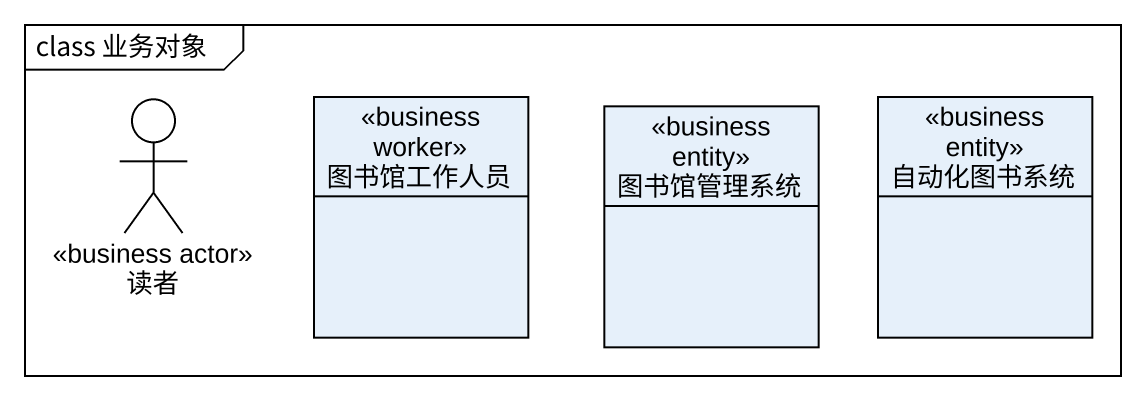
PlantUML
@startuml
mainframe class 业务对象
allowmixing
hide circle
hide empty members
actor 读者 <<business actor>>
class 图书馆工作人员 <<business worker>>
class 图书馆管理系统 <<business entity>>
class 自动化图书系统 <<business entity>>
@enduml
